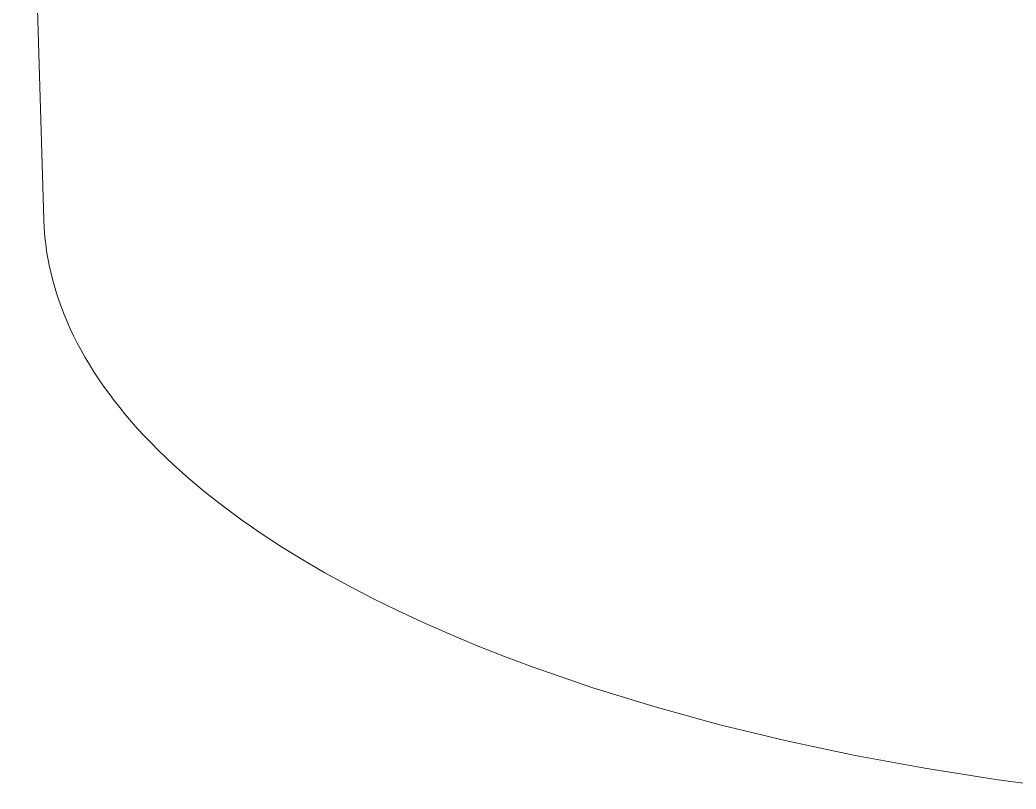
# Model space of a CAD drawing. Header units: millimetres. Extents: x 492 to 7139, y 278 to 5201.
# Drawn here: x 5927.4 to 6331.7, y 2304.1 to 2616.3 of the extents above; entities that cross this region are included whole.
import ezdxf

# ---------------------------------------------------------------- set-up
doc = ezdxf.new("R2010")
doc.units = ezdxf.units.MM
doc.layers.add('ZANO_R', color=7, linetype='Continuous', lineweight=0)

msp = doc.modelspace()

# ---------------------------------------------------------------- linework, layer by layer
at = {"layer": 'ZANO_R'}
for p, q in [((5937.04, 2535.33), (5927.36, 2853.75)), ((5937.04, 2535.33), (5937.21, 2531.7)), ((5937.21, 2531.7), (5937.5, 2528.07)), ((5937.5, 2528.07), (5937.82, 2525.27)), ((5937.82, 2525.27), (5938.21, 2522.46)), ((5938.21, 2522.46), (5938.67, 2519.64)), ((5938.67, 2519.64), (5939.22, 2516.81)), ((5939.22, 2516.81), (5939.84, 2513.97)), ((5939.84, 2513.97), (5940.55, 2511.12)), ((5940.55, 2511.12), (5941.33, 2508.26)), ((5941.33, 2508.26), (5942.2, 2505.4)), ((5942.2, 2505.4), (5943.15, 2502.52)), ((5943.15, 2502.52), (5944.18, 2499.64)), ((5944.18, 2499.64), (5945.3, 2496.76)), ((5945.3, 2496.76), (5946.5, 2493.87)), ((5946.5, 2493.87), (5947.79, 2490.97)), ((5947.79, 2490.97), (5949.16, 2488.07)), ((5949.16, 2488.07), (5950.63, 2485.16)), ((5950.63, 2485.16), (5952.18, 2482.26)), ((5952.18, 2482.26), (5953.82, 2479.35)), ((5953.82, 2479.35), (5955.55, 2476.43)), ((5955.55, 2476.43), (5957.37, 2473.52)), ((5957.37, 2473.52), (5959.29, 2470.61)), ((5959.29, 2470.61), (5961.29, 2467.69)), ((5961.29, 2467.69), (5963.39, 2464.78)), ((5963.39, 2464.78), (5965.58, 2461.87)), ((5965.58, 2461.87), (5967.86, 2458.96)), ((5967.86, 2458.96), (5970.24, 2456.06)), ((5970.24, 2456.06), (5972.71, 2453.16)), ((5972.71, 2453.16), (5975.28, 2450.26)), ((5975.28, 2450.26), (5977.94, 2447.37)), ((5977.94, 2447.37), (5980.7, 2444.48)), ((5980.7, 2444.48), (5983.55, 2441.6)), ((5983.55, 2441.6), (5989.54, 2435.87)), ((5989.54, 2435.87), (5995.91, 2430.17)), ((5995.91, 2430.17), (6002.67, 2424.52)), ((6002.67, 2424.52), (6009.81, 2418.92)), ((6009.81, 2418.92), (6017.33, 2413.38)), ((6017.33, 2413.38), (6025.23, 2407.89)), ((6025.23, 2407.89), (6033.51, 2402.48)), ((6033.51, 2402.48), (6042.16, 2397.14)), ((6042.16, 2397.14), (6051.18, 2391.89)), ((6051.18, 2391.89), (6060.56, 2386.72)), ((6060.56, 2386.72), (6070.29, 2381.65)), ((6070.29, 2381.65), (6080.37, 2376.68)), ((6080.37, 2376.68), (6090.8, 2371.82)), ((6090.8, 2371.82), (6101.55, 2367.07)), ((6101.55, 2367.07), (6112.63, 2362.44)), ((6112.63, 2362.44), (6124.02, 2357.93)), ((6124.02, 2357.93), (6135.71, 2353.56)), ((6135.71, 2353.56), (6159.95, 2345.21)), ((6159.95, 2345.21), (6185.24, 2337.43)), ((6185.24, 2337.43), (6211.48, 2330.25)), ((6211.48, 2330.25), (6238.55, 2323.7)), ((6238.55, 2323.7), (6266.33, 2317.8)), ((6266.33, 2317.8), (6294.68, 2312.57)), ((6294.68, 2312.57), (6323.5, 2308)), ((6323.5, 2308), (6352.64, 2304.11))]:
    msp.add_line(p, q, dxfattribs=at)

doc.saveas('drawing.dxf')
